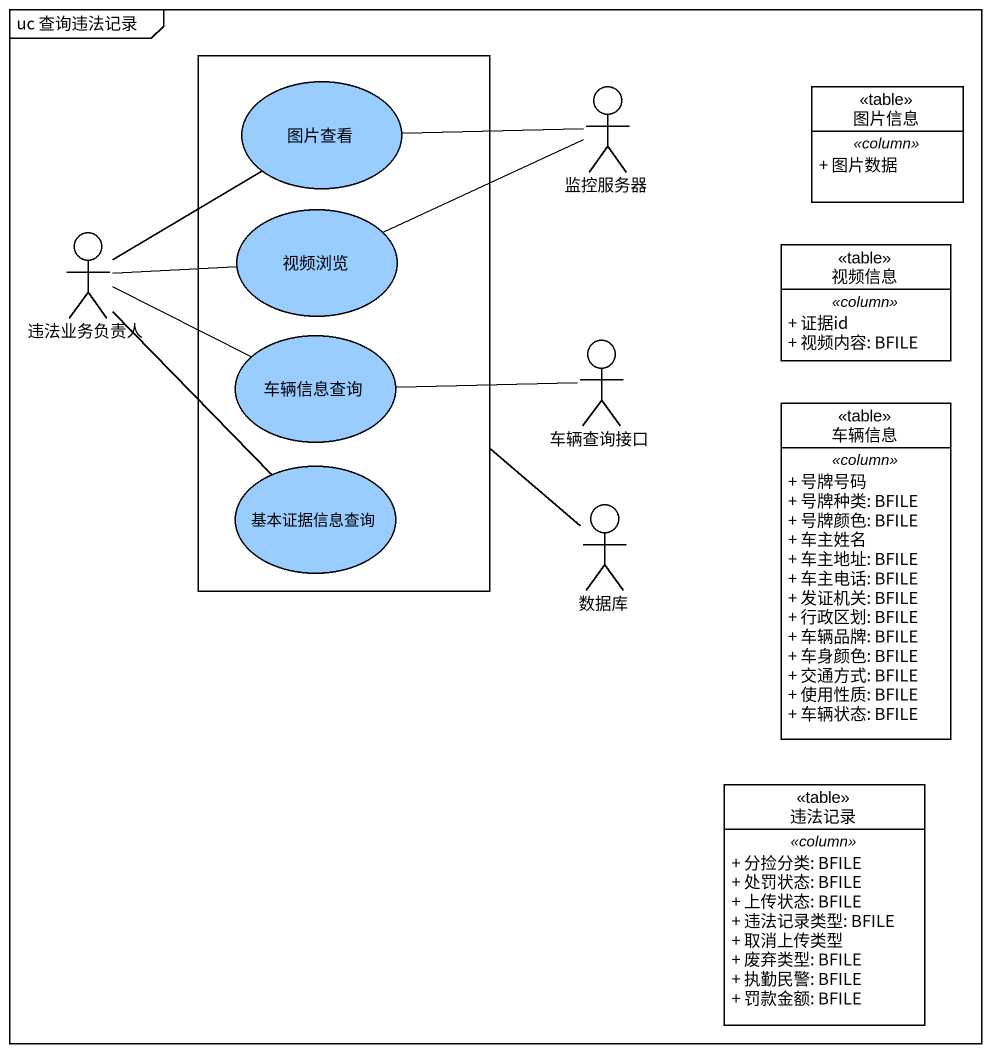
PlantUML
@startuml
mainframe uc 查询违法记录
allowmixing
hide circle
hide empty members
skinparam classAttributeIconSize 0
rectangle " " as rectangle1 {
  usecase 图片查看 #99CCFF
  usecase 视频浏览 #99CCFF
  usecase 车辆信息查询 #99CCFF
  usecase 基本证据信息查询 #99CCFF
}
actor 监控服务器
class 图片信息 <<table>> {
  .. <<column>> ..
  + 图片数据
}
actor 违法业务负责人
class 视频信息 <<table>> {
  .. <<column>> ..
  + 证据id
  + 视频内容: BFILE
}
actor 车辆查询接口
class 车辆信息 <<table>> {
  .. <<column>> ..
  + 号牌号码
  + 号牌种类: BFILE
  + 号牌颜色: BFILE
  + 车主姓名
  + 车主地址: BFILE
  + 车主电话: BFILE
  + 发证机关: BFILE
  + 行政区划: BFILE
  + 车辆品牌: BFILE
  + 车身颜色: BFILE
  + 交通方式: BFILE
  + 使用性质: BFILE
  + 车辆状态: BFILE
}
actor 数据库
class 违法记录 <<table>> {
  .. <<column>> ..
  + 分捡分类: BFILE
  + 处罚状态: BFILE
  + 上传状态: BFILE
  + 违法记录类型: BFILE
  + 取消上传类型
  + 废弃类型: BFILE
  + 执勤民警: BFILE
  + 罚款金额: BFILE
}
图片查看 -right- 监控服务器
视频浏览 -right- 监控服务器
违法业务负责人 -up- 图片查看
违法业务负责人 -right- 视频浏览
违法业务负责人 -right- 车辆信息查询
违法业务负责人 -- 基本证据信息查询
车辆信息查询 -right- 车辆查询接口
数据库 -up- rectangle1
@enduml
